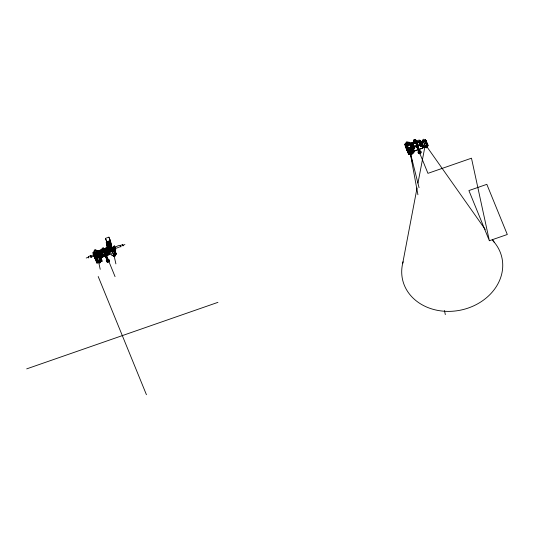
<?xml version="1.0" encoding="UTF-8"?>
<svg xmlns="http://www.w3.org/2000/svg" width="534" height="534" viewBox="0 0 534 534"><rect width="100%" height="100%" fill="white"/><g stroke="black" fill="none" stroke-linecap="round" stroke-linejoin="round"><path stroke-width="0.8" d="M427.066 147.397L427.026 146.696L426.626 147.838L425.471 147.571L426.472 147.658L426.833 147.11M106.072 250.96C104.998 250.319 106.693 249.358 106.86 250.279L105.926 250.606L105.959 250.172M95.873 254.958L94.298 250.793A0.928 0.768 -12.2 0 1 94.878 249.772A0.928 0.768 -12.2 0 1 96.04 250.186L100.305 260.879A0.928 0.768 -12.2 0 1 99.731 261.894A0.928 0.768 -12.2 0 1 98.57 261.48L96.714 256.707L98.456 256.1M96.153 255.486L95.559 253.804M109.764 239.439L109.577 238.912L109.757 239.432M101.72 256.914L101.707 256.253M101.687 256.854L101.754 256.307M102.341 256.667L102.281 256.38M108.662 253.897L109.243 254.471M413.423 148.138L413.61 147.805L413.423 148.445M419.384 141.83L419.477 142.204M96.801 260.392L97.228 259.411L96.627 258.423A1.482 1.235 -12.2 0 1 96.274 258.262M98.737 260.472L97.135 260.345L97.482 259.564M99.511 259.37L99.124 258.423M408.59 151.923L409.017 150.942L408.417 149.961A1.482 1.235 -12.2 0 1 408.063 149.794M408.296 147.691L409.972 147.491A1.482 1.235 -12.2 0 1 410.753 148.172A1.482 1.235 -12.2 0 1 410.653 149.16L410.392 149.487C413.076 149.827 410.706 153.245 408.924 151.876L409.271 151.102M410.673 149.453L410.459 148.679M402.703 263.335L417.054 187.941M417.989 183.028L424.857 146.97M423.008 141.236L423.222 141.19M113.308 254.965C113.342 257.281 115.731 254.985 115.317 255.673C114.984 257.014 113.054 256.26 113.308 254.965L112.1 255.733L113.375 255.285M427.04 146.89C427.073 147.891 425.004 147.758 425.892 146.83M99.951 252.809L100.519 253.496M101.166 255.312L101.133 255.699L99.985 252.896M101.113 256.3L101.14 256.227A0.874 0.728 -12.2 0 1 101.64 255.826M101.153 256.5L101.18 256.433A0.874 0.728 -12.2 0 1 101.68 256.033L101.42 256.814L102.361 256.807M102.288 255.566L101.887 255.973L101.794 255.526L104.797 254.484L104.584 253.483M106.533 260.452L106.42 260.726A1.462 1.222 -12.2 0 0 106.887 261.86L108.936 261.62A1.462 1.222 -12.2 0 0 108.809 259.898M109.196 253.223A0.874 0.728 -12.2 0 1 109.637 253.276L109.984 254.297L101.607 257.208L99.638 252.695M110.057 254.171L101.654 257.408L99.684 252.896M411.467 144.32L414.217 151.162L422.815 148.172L421.459 144.747A0.948 0.788 -12.2 0 0 420.979 144.701M413.496 148.198L414.157 148.345L414.104 147.638M414.077 147.104L413.683 147.504L413.583 147.057L416.587 146.016L416.373 145.014L416.787 146.016M419.344 141.884L419.437 142.278M420.505 145.301C420.251 146.883 422.734 145.195 421.006 144.994M418.336 151.95L418.215 152.257A1.462 1.222 -12.2 0 0 418.676 153.392L420.725 153.151A1.462 1.222 -12.2 0 0 419.924 151.189M107.461 252.849L107.12 253.203M96.193 251.3C97.689 249.979 98.923 253.463 99.197 254.691M98.536 257.548L98.623 256.754L97.989 256.207M98.85 257.648L98.863 257.622A1.482 1.235 -12.2 0 0 98.183 255.953L98.156 255.94M98.483 260.892C97.468 262.114 95.793 259.524 95.84 258.396L97.328 257.875M99.698 259.738L99.805 258.73L99.004 258.035M408.503 150.468L408.303 149.56C411.067 150.848 410.739 146.149 408.23 148.112M95.065 253.009L93.624 253.51L93.41 252.522L94.692 250.346M93.624 253.51C96.047 248.984 92.202 253.51 94.318 254.671M98.73 262.448L96.888 263.042L96.514 261.313L99.184 262.034L100.192 261.687L101.687 259.517L99.925 255.192L100.038 257.341L100.292 256.921M96.934 261.166L97.148 262.154L99.945 262.948L101.473 260.652L101.26 259.664M409.525 142.551L409.738 143.539L405.413 145.041L405.199 144.06L406.481 141.877L409.945 142.404L413.476 151.049L413.85 152.777L413.496 152.951L410.165 144.801C405.386 145.555 404.158 145.255 407.302 150.448L406.728 149.4L408.223 148.879L407.889 147.658M405.413 145.041L406.694 142.865M410.519 153.979L408.677 154.573L408.303 152.851L411.52 153.498L413.476 151.049M408.73 152.704L408.944 153.685L411.734 154.48L413.269 152.183L413.056 151.195M412.088 148.452L411.827 148.873L411.714 146.73M97.095 262.708L94.405 256.2M408.884 154.239L404.779 144.207L405.199 144.06M113.996 255.125C113.448 256.247 115.691 255.572 114.576 254.952M425.865 147.03L425.865 147.538M113.996 255.399L113.989 256.006M102.248 256.907L102.314 256.1M102.648 256.847L102.695 256.781A0.874 0.728 -12.2 0 0 102.301 255.826M102.695 257.048L102.742 256.988A0.874 0.728 -12.2 0 0 102.828 256.607M106.546 260.412L106.74 259.564L108.028 259.157A1.462 1.222 -12.2 0 1 108.829 261.119L106.78 261.36A1.462 1.222 -12.2 0 1 106.313 260.225L106.74 259.564M414.164 140.923L413.83 141.51A1.462 1.222 -12.2 0 0 414.044 142.418M411.988 144.334L411.954 144.734M412.508 143.833L412.622 143.332M413.042 146.737C412.922 148.158 410.392 143.426 411.774 142.618C416.213 141.784 421.633 136.664 421.092 144.026M414.057 148.165L413.336 148.172M421.273 145.648L421.012 145.161M106.506 249.538L106.346 249.164M106.032 250.246C108.228 249.218 104.464 249.879 106.306 250.132M97.034 258.503L96.607 259.484L97.135 260.345M408.824 150.034L408.397 151.022L408.924 151.876M95.139 251.774L95.372 252.342M99.084 260.979L99.11 261.48L99.745 261.4M410.526 149.987L410.132 149.32M410.726 150.228L410.326 149.086M425.878 146.576C425.011 147.671 427.534 147.23 426.372 146.483M114.036 254.978C113.014 256.44 116.158 255.526 114.47 254.858M425.825 146.51C424.784 147.805 427.774 147.317 426.412 146.416M107.147 249.138L107.314 248.53L108.068 248.804M411.948 144.133L411.707 144.727L412.462 144.994M413.376 147.638L413.309 148.445M413.93 148.192L413.456 148.192M97.535 258.476C96.213 259.157 97.462 260.852 98.63 260.225M411.087 153.498L411.847 153.558M106.413 250.086L106.687 249.732L107.007 250.64M98.376 253.263L101.7 261.413L102.061 261.239L101.687 259.517M107.314 248.53L99.838 251.154L99.771 252.308M108.028 250.706L107.554 250.713M108.142 250.846L107.314 250.753M102.127 256.761L101.76 256.814M100.198 260.378A0.928 0.768 -12.2 0 1 99.624 261.393L99.217 261.4M419.938 142.378C418.436 142.865 419.711 141.283 418.89 141.29M105.051 255.632L105.505 256.52L106.373 256.22C103.122 252.649 111.366 254.531 109.09 251.314M421.5 144.954A0.948 0.788 -12.2 0 0 421.026 144.901L417.782 146.082L417.681 145.635C416.146 146.91 420.545 144.36 421.393 144.3M99.324 262.468L99.871 262.454M409.858 149.527L410.059 150.434M116.085 253.41L116.272 254.271L114.997 254.725L115.217 253.717L116.085 253.41L114.616 249.819M427.12 145.795L427.006 145.248L427.874 144.941L426.112 140.629L425.244 140.929L427.12 145.795L426.786 146.256L428.061 145.802L427.874 144.941M108.315 248.063L107.621 248.303L106.546 243.317L110.712 241.862L109.323 238.458M101.714 253.016L108.949 250.499L107.034 245.573L111.199 244.125M108.923 247.115L110.959 246.408L110.625 244.866L111.312 244.619L110.425 241.148L111.493 246.134M110.959 246.408L111.646 246.167L111.312 244.619M111.065 246.908L111.753 246.668L111.646 246.167M111.099 247.095L111.753 246.668M105.438 238.378L108.909 237.169L110.291 240.547L106.82 241.755L105.438 238.378L107.241 243.077L107.107 242.476L110.585 241.268M109.423 242.983L106.633 243.951L107.187 245.313M108.075 244.278L108.949 243.978L108.656 243.264L109.71 247.496L108.836 247.803L107.781 243.564L108.435 246.581L107.568 246.888M107.14 246.074L107.835 245.834M102.154 248.27L103.249 247.889L104.083 249.658L102.989 250.039L102.154 248.27L102.762 250.012M414.551 141.543L413.95 139.801L415.038 139.421L415.873 141.19M102.281 248.837L103.376 248.457L103.249 247.889M414.07 140.375L415.432 139.941A1.462 1.222 -12.2 0 1 416.567 141.316M98.797 250.72L107.347 247.529L98.797 250.72L99.391 252.175M108.162 247.376L107.468 247.622L109.236 252.188L115.724 249.932L114.59 245.954L113.502 246.334L114.343 249.592L114.236 249.091L112.327 249.758L112.434 250.259L111.339 247.576M98.263 262.561L96.888 263.042L93.357 254.398L92.983 252.669L93.41 252.522M95.746 250.206L98.156 250.873L99.624 254.471M107.861 247.602L108.729 247.302M94.898 256.494L94.712 255.626L94.258 255.779L95.432 259.077L96.921 258.556L95.272 252.675L96.581 252.222L96.981 253.436L99.03 252.722M108.629 248.036L110.378 247.422L111.452 250.059L109.704 250.666L108.629 248.036L108.742 248.537L111.926 247.456L110.672 244.098M96.507 252.509L97.949 252.008L97.735 251.02M107.608 252.041L106.867 248.617L107.04 249.044L101.6 250.94L101.427 250.506L101.72 251.881M412.622 142.805L414.878 142.017M96.874 252.936L105.812 250.319M111.012 248.016L109.27 248.624L108.195 245.987L109.937 245.38L111.119 248.517L109.263 242.91L107.521 243.517L108.008 245.773M113.502 246.334L113.789 247.048L111.88 247.716L111.993 248.217L110.518 244.365M95.419 253.677L93.357 254.398L93.85 254.838M413.623 145.789L412.715 143.352L418.916 141.196L420.064 144.227M106.74 249.992L108.576 249.358L108.949 250.499M90.586 256.006L95.546 253.944M120.497 245.687C120.37 244.305 114.69 247.255 114.957 247.576M88.317 256.674L88.764 257.849L88.317 256.674L90.48 255.706M96.821 257.208L95.86 254.111L108.836 249.999M108.689 249.645L115.17 247.389M122.6 244.746L123.047 245.927L122.586 244.632L120.357 245.527L120.477 245.947L120.444 245.56M412.815 143.8L419.01 141.643L418.916 141.196M417.007 147.337L417.341 147.764L416.086 143.119L416.961 142.812L418.169 147.751L417.294 148.058L416.306 145.528L416.82 146.777M113.822 248.25C113.355 248.877 114.389 249.565 116.272 254.271M427.293 145.048C428.288 146.223 421.96 132.018 428.061 145.802M86.228 258.009L88.531 257.208M95.299 254.851L100.692 252.962L100.833 253.323M108.048 250.413L114.189 248.27L114.523 249.812L109.13 251.688L109.597 252.762L109.503 252.315M123.1 245.179L124.903 244.552M420.445 141.777L423.168 140.829A0.741 0.614 -12.2 0 1 422.981 140.589L423.262 141.27M415.031 142.718L415.412 143.653L416.5 143.272L416.346 142.571M407.535 146.797L406.047 147.317L407.222 150.608L407.035 149.74L408.523 149.22L407.535 146.797L408.717 150.094L407.682 150.454M96.707 255.072L97.869 254.665L97.128 254.765L96.581 252.222M105.505 256.52L104.591 252.302L105.458 251.995L105.038 251.127L105.372 252.669L109.009 251.401M417.294 148.058L416.38 143.833L417.248 143.533M96.133 255.379L91.067 257.141L90.853 256.794M100.566 253.023L100.732 253.79L97.315 254.978L97.609 255.693L101.026 254.504M115.337 248.61L120.764 246.474M101.82 253.517L104.537 252.575M425.631 140.969L425.611 139.788M94.445 256.654L95.933 256.133L96.921 258.556M406.234 148.185L407.722 147.671M423.702 142.344L420.979 143.292L420.885 142.852L423.602 141.904L425.291 146.249A0.741 0.614 -12.2 0 1 425.331 145.775M100.732 253.79L101.173 254.865L102.041 254.558L101.607 252.515M105.632 253.31L109.276 252.048L109.597 252.762M98.423 255.946L102.001 254.705L101.727 253.41M107.407 252.822L107.294 253.383L106.593 253.39L107.407 252.822L107.554 253.183M104.844 254.124L109.15 252.462M102.488 255.052L107.935 253.156L107.755 252.729L102.314 254.618L102.488 255.052L102.047 252.996M96.427 257.348L94.939 257.862L95.513 258.917L95.125 258.716M96.734 257.688L95.246 258.202L95.432 259.077M105.218 255.806L107.721 261.547L105.325 256.307L104.297 251.587M106.086 255.506L105.165 251.28M105.405 255.873L104.924 254.805M422.414 146.63L423.983 146.082M115.504 253.51L115.484 252.328L115.504 253.51L114.116 250.112M425.097 146.496L423.889 147.264L425.097 146.496L425.471 147.571M414.177 150.955L422.768 147.965M100.899 261.647L102.061 261.239L98.823 253.316M410.052 154.099L408.677 154.573L404.779 144.207M412.689 153.178L413.85 152.777L409.945 142.404M107.608 261.046L108.482 260.746L106.313 255.426M416.714 146.336L419.51 153.078L419.404 152.577L420.271 152.277L417.661 145.889M418.636 151.596L418.529 151.095L418.102 151.756A1.462 1.222 -12.2 0 0 418.569 152.891L420.618 152.651A1.462 1.222 -12.2 0 0 419.817 150.688L419.697 150.688M26.7 368.874L217.932 302.351M489.364 240.727L507.3 234.493L486.834 184.337L468.899 190.571L489.364 240.727L471.482 158.197L427.948 173.343L419.884 153.585M109.116 251.901L107.327 247.589L106.253 242.603L106.947 242.356M419.971 143.78L413.77 145.929L412.715 143.352M413.683 147.504L416.68 146.463L416.587 146.016L416.86 146.696M101.887 255.973L104.891 254.932L105.024 255.245M425.358 141.47L425.024 141.931L424.343 140.589L424.643 140.849M97.448 258.209L96.3 257.842M413.583 147.057L412.829 146.79L411.394 143.279M101.794 255.526L101.039 255.259L101.133 255.699M412.021 143.032L411.774 142.618M421.059 145.749L421.419 145.528L421.099 145.235M109.17 253.857L109.383 253.723M109.13 254.464L109.844 253.89L109.21 253.463M409.431 150.648L408.897 149.754M420.972 146.483L421.139 146.483A0.948 0.788 -12.2 0 0 421.927 145.989M426.072 147.658L426.719 147.064M409.738 148.298L410.165 148.392A1.482 1.235 -12.2 0 1 410.773 148.779M408.617 150.862L409.017 150.942M420.558 144.961L421.012 144.961L420.919 144.514M411.941 144.033L411.494 143.726M108.936 254.658L108.863 254.638A0.874 0.728 -12.2 0 1 108.596 253.51M108.983 254.858L108.903 254.845A0.874 0.728 -12.2 0 1 108.515 253.884M112.354 248.984L112.848 249.318M112.42 249.305L112.921 249.638L112.727 249.164M407.749 142.725L409.738 143.539M96.621 251.461L97.949 252.008M120.337 245.266L120.37 245.613M114.096 256.093L114.817 256.053L114.169 256.08L115.898 263.876M410.986 150.475L411.868 151.496M410.833 150.728L411.467 151.276M94.545 251.688L95.319 251.801L95.286 252.248M99.197 258.943L99.825 259.337M414.497 142.304L414.184 142.144A1.462 1.222 -12.2 0 1 413.716 141.009L414.144 140.349L414.25 140.849M412.542 144.06L412.869 144.46M411.821 145.175L411.888 145.215A0.874 0.728 -12.2 0 0 412.548 145.208M411.861 145.382L411.928 145.415A0.874 0.728 -12.2 0 0 412.595 145.408M109.677 253.476L109.75 253.51A0.874 0.728 -12.2 0 0 109.236 253.43L108.636 253.363M112.374 249.238L112.667 249.652M100.132 260.499L101.093 259.324L99.471 255.352M424.283 140.843L424.457 141.183M426.759 146.55L485.206 229.413M492.395 239.599L494.31 242.316M120.751 246.648L120.724 246.334M90.493 255.566L90.693 256.053M90.954 257.014L90.827 256.347M120.711 246.554L120.884 246.928L120.791 246.588M110.805 244.492L110.932 244.839M90.907 256.921L91.08 257.295L90.92 256.7M413.95 139.801L414.778 141.57M90.593 255.759L90.753 256.207M425.391 139.861L427.514 144.968M425.244 140.929L427.006 145.248M426.719 145.936L427.1 147.017M422.054 142.618L423.822 146.943M422.127 142.938L423.889 147.264M420.932 143.466L422.815 148.172M415.639 141.163L415.038 139.421M417.868 146.623L420.378 152.777L420.271 152.277M418.169 147.751L417.955 146.309M416.086 143.119L416.38 143.833M417.521 147.978L419.404 152.577M416.84 147.164L417.121 147.838M414.217 151.162L413.329 148.979A0.948 0.788 -12.2 0 0 414.271 148.873M410.099 144.487L412.869 151.282M407.582 151.129L408.897 154.213M115.137 248.497L115.724 249.932M113.595 248.33L115.724 253.436M113.749 250.119L115.217 253.717M113.862 250.66L115.331 254.257M112.774 248.831L114.797 253.783A0.741 0.614 -12.2 0 1 114.336 254.598A0.741 0.614 -12.2 0 1 113.408 254.271L112.08 251.02M114.923 254.404L115.317 255.673M111.366 246.087L111.926 247.456M111.232 247.075L112.327 249.758M112.173 251.467L113.502 254.718A0.741 0.614 -12.2 0 1 113.482 254.398M109.83 246.181L110.084 246.708M111.292 249.899L110.378 247.422M110.264 251.087L112.1 255.733M106.253 242.603L106.546 243.317M106.767 244.559L107.608 246.615M109.183 252.028L110.097 254.371M107.648 249.678L107.908 250.326M107.127 249.658L108.015 252.048M106.54 253.123L106.687 253.483M104.924 250.626L105.191 251.274M104.818 251.541L115.057 276.619M105.719 253.824L105.572 253.463L105.792 254.498M106.266 255.225L105.992 254.544L109.223 253.43L109.123 252.982M103.376 248.457L103.85 249.632M106.079 255.085L108.589 261.239L108.482 260.746M104.057 250.927L104.591 252.302M104.604 253.47L104.991 254.484M101.674 253.163L101.874 253.77M101.894 254.204L102.041 254.558M101.707 253.99L102.001 254.705M99.604 251.748L100.752 254.558M98.75 250.519L99.344 251.968M99.251 252.108L99.538 252.829M98.376 252.415L98.67 253.129M98.59 253.637L101.08 259.744M96.04 250.186L100.305 260.879M95.272 252.675L95.86 254.111M96.714 256.707L98.57 261.48M94.298 250.793L95.346 253.59M94.338 255.886L96 259.965M92.983 252.669L93.75 254.538M98.196 276.505L146.436 394.719M104.938 255.132L104.517 253.997L104.891 254.932M120.544 245.76L120.704 246.214M410.599 153.872L419.043 187.674M115.451 248.657L114.59 245.954M108.909 237.169L109.043 237.784M419.858 140.335L419.958 140.782M413.049 144.167L413.142 144.614M412.829 146.79L412.922 147.237M99.978 251.087L100.078 251.534M426.112 140.629L426.299 141.497M423.048 141.043L423.122 141.363A0.741 0.614 -12.2 0 1 423.208 140.989M420.699 152.624L420.578 152.083A1.001 0.834 -12.2 0 1 420.525 152.724L420.638 153.225M419.357 153.131L419.47 153.632M416.961 142.812L417.728 146.389M418.696 152.737L418.816 153.278M416.233 143.472L417.147 147.698M415.258 142.952L415.412 143.653M412.141 153.024L412.355 154.006M410.719 153.518L410.933 154.5M410.479 153.799L412.615 163.664M444.448 310.568L445.323 314.606M408.523 149.22L408.717 150.094M408.176 148.359L408.363 149.233M406.501 147.157L406.688 148.025M113.789 247.048L113.902 247.549M110.024 242.109L110.625 244.866M109.143 242.99L109.483 244.585M108.949 243.978L109.71 247.496M107.04 249.044L107.781 252.475M108.682 260.051L108.789 260.552M108.849 261.693L108.736 261.193A1.001 0.834 -12.2 0 0 108.836 260.759M107.568 261.6L107.674 262.101M105.458 251.995L106.373 256.22M105.452 253.176L105.679 254.211M106.8 260.705L107.027 261.747A1.001 0.834 -12.2 0 1 106.994 261.313M101.16 251.447L101.266 251.948M100.579 252.462L101.173 254.865M98.156 250.873L98.53 252.595M100.352 261.486L100.566 262.474M97.275 254.151L97.609 255.693M98.923 261.98L99.137 262.968M98.69 262.267L100.218 269.323M97.108 258.216L97.301 259.123M96.24 256.474L96.574 257.695M96.1 256.126L96.287 256.994M96.514 258.029L96.714 258.93M95.699 258.049L95.886 258.917M410.399 153.919L417.915 194.743M112.44 249.184A0.741 0.614 -12.2 0 0 112.587 248.57L114.897 254.231A0.741 0.614 -12.2 0 0 114.53 253.897M114.536 254.738A0.741 0.614 -12.2 0 1 115.05 255.586A0.741 0.614 -12.2 0 1 113.902 255.853A0.741 0.614 -12.2 0 1 113.982 254.865M111.386 247.869A0.741 0.614 -12.2 0 1 112.4 247.983M112.407 249.111A0.741 0.614 -12.2 0 1 112.814 249.605M94.405 251.294A0.928 0.768 -12.2 0 1 94.772 250.373M95.886 250.366A0.928 0.768 -12.2 0 1 96.147 250.686M99.624 261.393A0.928 0.768 -12.2 0 1 98.456 260.979M108.135 259.657A1.462 1.222 -12.2 0 1 108.495 259.738M108.789 260.899A1.001 0.834 -12.2 0 1 108.515 262.081A1.001 0.834 -12.2 0 1 107.14 261.934M108.589 261.386A1.001 0.834 -12.2 0 1 108.162 261.653M107.1 260.372A1.001 0.834 -12.2 0 1 107.301 260.212M100.339 253.99A0.948 0.788 -12.2 0 1 100.105 253.937M108.115 251.18A0.948 0.788 -12.2 0 1 107.027 250.933M100.539 253.783A0.948 0.788 -12.2 0 1 100.065 253.737M99.965 252.368A0.948 0.788 -12.2 0 1 100.185 252.262M492.802 240.594A50.87 42.366 -12.2 0 1 462.277 309.767A50.87 42.366 -12.2 0 1 403.11 261.76M414.124 147.304A0.948 0.788 -12.2 0 1 414.411 148.519L414.23 148.666A0.948 0.788 -12.2 0 1 413.289 148.779M412.862 147.738A0.948 0.788 -12.2 0 1 413.002 147.558M414.671 148.339A0.948 0.788 -12.2 0 1 414.457 148.726M412.909 147.945A0.948 0.788 -12.2 0 1 413.042 147.764M413.056 144.807A0.874 0.728 -12.2 0 0 412.662 143.846L418.87 141.637A0.874 0.728 -12.2 0 0 420.084 142.558M421.88 145.789A0.948 0.788 -12.2 0 1 421.099 146.276L420.852 146.283A0.948 0.788 -12.2 0 1 420.331 145.008M420.578 152.437A1.001 0.834 -12.2 0 1 420.071 153.725A1.001 0.834 -12.2 0 1 418.763 153.064M420.385 152.918A1.001 0.834 -12.2 0 1 418.81 152.924M424.196 140.649A0.741 0.614 -12.2 0 1 424.59 141.303M426.326 146.269A0.741 0.614 -12.2 0 1 426.806 147.17A0.741 0.614 -12.2 0 1 425.605 147.311A0.741 0.614 -12.2 0 1 425.945 146.316M426.586 145.315A0.741 0.614 -12.2 0 1 426.125 146.129A0.741 0.614 -12.2 0 1 425.197 145.802L422.881 140.135A0.741 0.614 -12.2 0 1 423.349 139.321A0.741 0.614 -12.2 0 1 424.276 139.654L426.686 145.769A0.741 0.614 -12.2 0 0 426.479 145.515M424.376 140.102A0.741 0.614 -12.2 0 1 424.23 140.722M415.539 140.442A1.462 1.222 -12.2 0 1 416.627 141.183M406.608 142.498C407.302 143.806 407.829 141.323 406.608 142.498M406.821 143.479C407.515 144.794 408.043 142.311 406.821 143.479M408.096 142.418C406.921 144.153 403.631 142.958 406.354 146.81L407.849 146.289L409.117 149.413L407.629 149.927C407.829 153.912 411.701 152.424 412.882 150.862L409.638 142.912L408.096 142.418M408.764 150.701C410.906 155.027 412.789 146.917 408.764 150.701M410.766 152.684C411.46 153.999 411.988 151.516 410.766 152.684M410.319 144.127L410.165 144.801L405.64 146.376L405.152 145.929L410.319 144.127"/></g></svg>
